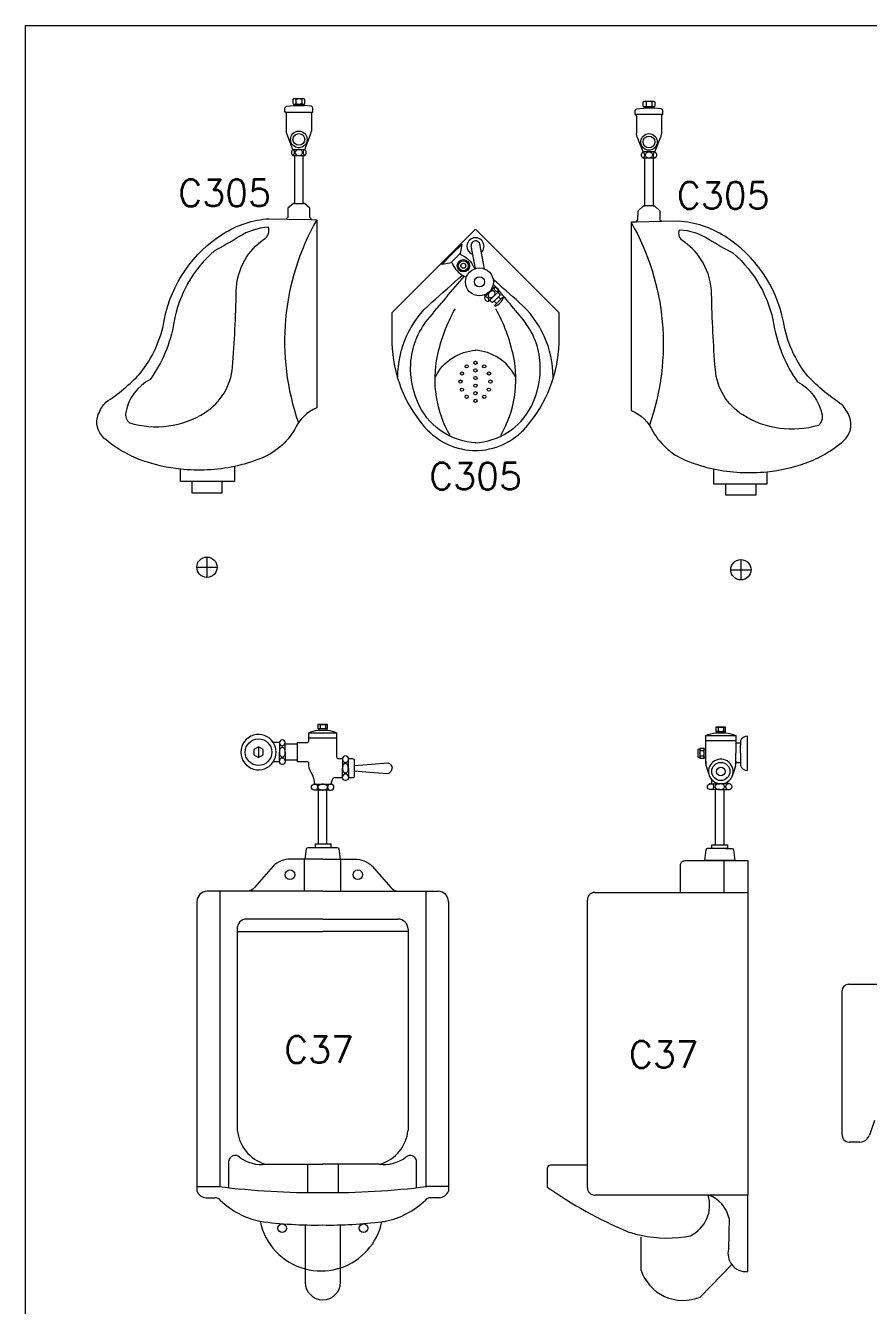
# Model space of a CAD drawing. Header units: inches. Extents: x -2548 to -2391, y 2200 to 2352.
# Drawn here: x -2428.735 to -2425.578, y 2324.774 to 2329.565 of the extents above; entities that cross this region are included whole.
import ezdxf
from ezdxf.enums import TextEntityAlignment as Align

# ---------------------------------------------------------------- set-up
doc = ezdxf.new("R2010")
doc.units = ezdxf.units.IN
doc.header["$MEASUREMENT"] = 0
for name, color, linetype in [('2', 2, 'Continuous'), ('3', 3, 'Continuous'), ('WC-DET1', 15, 'Continuous'), ('WC-DET2', 10, 'Continuous'), ('WC-OUT', 7, 'Continuous'), ('WC-OUTL', 7, 'Continuous')]:
    doc.layers.add(name, color=color, linetype=linetype)
doc.styles.add('ROMANS', font='romans', dxfattribs={"height": 0.1})

msp = doc.modelspace()

# ---------------------------------------------------------------- linework, layer by layer
at = {"color": 1}
for p, q in [((-2426.05935, 2326.88067), (-2426.07735, 2326.88067)), ((-2426.05935, 2326.80667), (-2426.07735, 2326.80667)), ((-2426.16735, 2326.48612), (-2426.17735, 2326.48612)), ((-2426.60535, 2326.32212), (-2426.28535, 2326.32212)), ((-2426.03335, 2326.32212), (-2426.03335, 2325.19012)), ((-2426.63335, 2325.30212), (-2426.63335, 2326.29412)), ((-2426.78335, 2325.29012), (-2426.78335, 2325.22012)), ((-2426.63335, 2325.30212), (-2426.77135, 2325.30212)), ((-2426.03335, 2324.90412), (-2426.03335, 2325.19012)), ((-2426.43335, 2325.0342), (-2426.43335, 2324.91065)), ((-2427.68887, 2324.91381), (-2427.68887, 2324.86426)), ((-2427.55687, 2324.86426), (-2427.55687, 2324.91781)), ((-2426.09316, 2324.93041), (-2426.21135, 2324.80865))]:
    msp.add_line(p, q, dxfattribs=at)
for points in [[(-2427.76235, 2329.2409), (-2427.76315, 2329.2409, -0.4142136), (-2427.76475, 2329.2425), (-2427.76475, 2329.25575, -0.3861239), (-2427.75843, 2329.26271), (-2427.73193, 2329.26529)], [(-2427.69415, 2329.2703, 0.4142136), (-2427.69055, 2329.2739), (-2427.69055, 2329.2871, 0.4142136), (-2427.69415, 2329.2907), (-2427.73115, 2329.2907, 0.4142136), (-2427.73475, 2329.2871), (-2427.73475, 2329.2739, 0.4142136), (-2427.73115, 2329.2703)], [(-2427.73115, 2329.2703, -0.3745793), (-2427.73235, 2329.2653, 57.0153457)], [(-2427.69417, 2329.2703, 0.3745793), (-2427.69297, 2329.2653, -57.0153457)], [(-2427.66293, 2329.2409), (-2427.66213, 2329.2409, 0.4142136), (-2427.66053, 2329.2425), (-2427.66053, 2329.25575, 0.3861239), (-2427.66685, 2329.26271), (-2427.69336, 2329.26529)], [(-2426.45246, 2329.23165), (-2426.45326, 2329.23165, -0.4142136), (-2426.45486, 2329.23325), (-2426.45486, 2329.2465, -0.3861239), (-2426.44854, 2329.25347), (-2426.42204, 2329.25604)], [(-2426.42124, 2329.26105, -0.4142136), (-2426.42484, 2329.26465), (-2426.42484, 2329.27785, -0.4142136), (-2426.42124, 2329.28145), (-2426.38424, 2329.28145, -0.4142136), (-2426.38064, 2329.27785), (-2426.38064, 2329.26465, -0.4142136), (-2426.38424, 2329.26105)], [(-2426.42122, 2329.26105, -0.3745793), (-2426.42242, 2329.25605, 57.0153457)], [(-2426.38424, 2329.26105, 0.3745793), (-2426.38304, 2329.25605, -57.0153457)], [(-2426.35304, 2329.23165), (-2426.35224, 2329.23165, 0.4142136), (-2426.35064, 2329.23325), (-2426.35064, 2329.2465, 0.3861239), (-2426.35696, 2329.25347), (-2426.38347, 2329.25604)], [(-2427.75955, 2329.2369, 0.3030055), (-2427.76235, 2329.2409, -5.3193704)], [(-2427.66573, 2329.2369, -0.3030055), (-2427.66293, 2329.2409, 5.3193704)], [(-2426.44966, 2329.22765, 0.3030055), (-2426.45246, 2329.23165, -5.3193704)], [(-2426.35584, 2329.22765, -0.3030055), (-2426.35304, 2329.23165, 5.3193704)], [(-2427.73464, 2329.1013), (-2427.75664, 2329.1577, -0.0857179), (-2427.75955, 2329.1697, -1.8420836)], [(-2427.69064, 2329.1013), (-2427.66864, 2329.1577, 0.0857179), (-2427.66573, 2329.1697, 1.8420836)], [(-2426.42475, 2329.09205), (-2426.44675, 2329.14845, -0.0857179), (-2426.44966, 2329.16045, -1.8420836)], [(-2426.38075, 2329.09205), (-2426.35875, 2329.14845, 0.0857179), (-2426.35584, 2329.16045, 1.8420836)], [(-2427.73464, 2329.1013, 0.5220183), (-2427.73464, 2329.0783), (-2427.72832, 2329.0783, 0.5043782)], [(-2427.69684, 2329.0783), (-2427.69044, 2329.0783, 0.5043782), (-2427.69044, 2329.1013, 1.9826391)], [(-2426.41855, 2329.06905), (-2426.42495, 2329.06905, -0.5043782), (-2426.42495, 2329.09205, -1.9826391)], [(-2426.38075, 2329.09205, -0.5220183), (-2426.38075, 2329.06905), (-2426.38708, 2329.06905, -0.5043782)], [(-2427.68944, 2326.4468), (-2427.74287, 2326.4468, 0.1935814), (-2427.80887, 2326.42026), (-2427.87887, 2326.34026, -0.2109542), (-2427.90487, 2326.32626, -3.6718063)], [(-2427.55744, 2326.4468), (-2427.50402, 2326.4468, -0.1935814), (-2427.43802, 2326.42026), (-2427.36802, 2326.34026, 0.2109542), (-2427.34202, 2326.32626, 3.6718063)]]:
    msp.add_lwpolyline(points, format="xyb", dxfattribs=at)
for points in [[(-2427.75955, 2329.2369), (-2427.75955, 2329.1697)], [(-2427.66573, 2329.2369), (-2427.66573, 2329.1697)], [(-2426.44966, 2329.22765), (-2426.44966, 2329.16045)], [(-2426.35584, 2329.22765), (-2426.35584, 2329.16045)], [(-2428.11289, 2327.85923), (-2428.1553, 2327.85923), (-2428.1553, 2327.9052)], [(-2427.95386, 2327.91568), (-2427.95386, 2327.85923), (-2427.9998, 2327.85923)], [(-2426.16153, 2327.90643), (-2426.16153, 2327.84999), (-2426.11559, 2327.84999)], [(-2428.11289, 2327.85923), (-2428.11289, 2327.8168), (-2427.9998, 2327.8168), (-2427.9998, 2327.85923)], [(-2426.0025, 2327.84999), (-2425.9601, 2327.84999), (-2425.9601, 2327.89596)], [(-2426.0025, 2327.84999), (-2426.0025, 2327.80755), (-2426.11559, 2327.80755), (-2426.11559, 2327.84999)], [(-2427.65087, 2326.4908), (-2427.65087, 2326.50426), (-2427.63944, 2326.50426)], [(-2427.60744, 2326.50426), (-2427.59287, 2326.50426), (-2427.59287, 2326.4908)], [(-2426.16735, 2326.48612), (-2426.16735, 2326.49958), (-2426.15335, 2326.49958)], [(-2426.12135, 2326.49958), (-2426.10935, 2326.49958), (-2426.10935, 2326.48612)]]:
    msp.add_lwpolyline(points, dxfattribs=at)
for centre, radius, start, end in [((-2427.86344, 2326.8468), 0.066, 33.05573, 326.94427), ((-2426.13409, 2326.77467), 0.046, 192.15294, 222.34261), ((-2426.13409, 2326.77467), 0.046, 304.41739, 337.829), ((-2426.60535, 2326.29412), 0.028, 90, 180), ((-2426.77135, 2325.29012), 0.012, 90, 180), ((-2425.85485, 2326.54085), 1.61445, 234.89195, 247.06342), ((-2427.62965, 2325.13919), 0.23303, 191.65512, 255.27611), ((-2426.33617, 2325.48474), 0.45537, 251.05351, 257.82773), ((-2426.27502, 2324.96267), 0.16666, 198.18842, 292.45785), ((-2426.03922, 2324.97195), 0.06808, 217.60801, 274.94132), ((-2427.62287, 2324.86426), 0.066, 180, 0)]:
    msp.add_arc(centre, radius, start, end, dxfattribs=at)
at = {"layer": '3'}
msp.add_lwpolyline([(-2428.73478, 2329.5645), (-2419.10274, 2329.5645), (-2419.10274, 2323.54056), (-2428.73478, 2323.54056)], close=True, dxfattribs=at)
at = {"layer": 'WC-DET1', "color": 1}
for p, q in [((-2427.10876, 2328.71155), (-2427.1425, 2328.6778)), ((-2426.19009, 2326.82667), (-2426.19009, 2326.85867)), ((-2428.00787, 2326.32626), (-2428.00787, 2325.22175)), ((-2427.23802, 2326.32626), (-2427.23802, 2325.22175)), ((-2427.94287, 2326.18436), (-2427.94287, 2325.43226)), ((-2427.62344, 2326.22236), (-2427.90887, 2326.22236)), ((-2427.62344, 2326.22236), (-2427.34202, 2326.22236)), ((-2427.30402, 2326.18436), (-2427.30402, 2325.43226)), ((-2427.97487, 2325.21771), (-2427.97487, 2325.31826)), ((-2427.27202, 2325.21771), (-2427.27202, 2325.31826)), ((-2427.83487, 2325.30626), (-2427.62287, 2325.30626)), ((-2427.68087, 2325.30626), (-2427.68087, 2325.19947)), ((-2427.41202, 2325.30626), (-2427.62402, 2325.30626)), ((-2427.56602, 2325.30626), (-2427.56602, 2325.19947)), ((-2426.63335, 2325.21812), (-2426.63335, 2325.30212)), ((-2428.09387, 2325.22226), (-2428.01187, 2325.22226)), ((-2427.15302, 2325.22226), (-2427.23402, 2325.22226)), ((-2426.03335, 2325.19012), (-2426.60535, 2325.19012)), ((-2426.10335, 2325.10212), (-2426.10535, 2324.98812))]:
    msp.add_line(p, q, dxfattribs=at)
for points in [[(-2427.73235, 2329.2653), (-2427.69295, 2329.2653)], [(-2426.38304, 2329.25605), (-2426.42244, 2329.25605)], [(-2427.76235, 2329.2409), (-2427.66293, 2329.2409)], [(-2426.35304, 2329.23165), (-2426.45246, 2329.23165)], [(-2427.73464, 2329.1013), (-2427.69044, 2329.1013)], [(-2426.38075, 2329.09205), (-2426.42495, 2329.09205)], [(-2427.72832, 2328.8992), (-2427.69684, 2328.8992)], [(-2426.38708, 2328.88995), (-2426.41855, 2328.88995)], [(-2427.75924, 2328.84088), (-2427.66606, 2328.83883)], [(-2426.35616, 2328.83163), (-2426.44934, 2328.82959)], [(-2427.143, 2328.71205), (-2427.10619, 2328.74886), (-2427.10324, 2328.74591)], [(-2427.10324, 2328.74591), (-2427.13996, 2328.70919)], [(-2427.10324, 2328.74591), (-2427.10876, 2328.71155)], [(-2427.05213, 2328.65575), (-2427.068, 2328.74105)], [(-2427.01774, 2328.65439), (-2427.03501, 2328.74719)], [(-2427.143, 2328.71205), (-2427.17982, 2328.67523), (-2427.17687, 2328.67229)], [(-2427.17687, 2328.67229), (-2427.14015, 2328.70901)], [(-2427.17687, 2328.67229), (-2427.1425, 2328.6778)], [(-2426.98325, 2328.58334), (-2426.98794, 2328.58803)], [(-2427.01437, 2328.55223), (-2427.01908, 2328.55695)], [(-2427.00022, 2328.53554), (-2427.00235, 2328.53342)], [(-2426.96685, 2328.56892), (-2427.00022, 2328.53554)], [(-2426.98241, 2328.53385), (-2426.97321, 2328.52465)], [(-2426.95667, 2328.5412), (-2426.97321, 2328.52465)], [(-2426.96543, 2328.57033), (-2426.96685, 2328.56892)], [(-2426.96586, 2328.55039), (-2426.95667, 2328.5412)], [(-2426.94931, 2328.54855), (-2426.95667, 2328.5412)], [(-2427.9998, 2327.85923), (-2428.11289, 2327.85923)], [(-2426.11559, 2327.84999), (-2426.0025, 2327.84999)], [(-2427.67544, 2326.9188), (-2427.57144, 2326.9188)], [(-2427.67544, 2326.9008), (-2427.57144, 2326.9008)], [(-2427.63944, 2326.9348), (-2427.60744, 2326.9348)], [(-2427.63944, 2326.92961), (-2427.60744, 2326.92961)], [(-2426.19009, 2326.90867), (-2426.07809, 2326.90867)], [(-2426.15009, 2326.92467), (-2426.11809, 2326.92467)], [(-2426.15009, 2326.91948), (-2426.11809, 2326.91948)], [(-2427.86344, 2326.8668), (-2427.86344, 2326.8268)], [(-2427.78544, 2326.8828), (-2427.78544, 2326.8468)], [(-2427.71744, 2326.8168), (-2427.71744, 2326.8768)], [(-2426.19009, 2326.89067), (-2426.07809, 2326.89067)], [(-2426.07809, 2326.87867), (-2426.07809, 2326.84267)], [(-2426.07809, 2326.87867), (-2426.07809, 2326.87667)], [(-2427.78544, 2326.8108), (-2427.78544, 2326.8468)], [(-2427.54944, 2326.8228), (-2427.54944, 2326.8168)], [(-2427.54944, 2326.8168), (-2427.54944, 2326.7868)], [(-2426.07809, 2326.80867), (-2426.07809, 2326.84267)], [(-2426.07809, 2326.81267), (-2426.07809, 2326.80667)], [(-2427.54944, 2326.7568), (-2427.54944, 2326.7868)], [(-2427.54944, 2326.7508), (-2427.54944, 2326.7568)], [(-2427.50544, 2326.7968), (-2427.50544, 2326.7768)], [(-2427.65344, 2326.7268), (-2427.62344, 2326.7268), (-2427.59144, 2326.7268)], [(-2426.16809, 2326.72867), (-2426.13809, 2326.72867)], [(-2426.10809, 2326.72867), (-2426.13809, 2326.72867)], [(-2427.65344, 2326.4908), (-2427.62344, 2326.4908), (-2427.59344, 2326.4908)], [(-2427.63944, 2326.50426), (-2427.60744, 2326.50426)], [(-2426.10735, 2326.48612), (-2426.13735, 2326.48612), (-2426.16735, 2326.48612)], [(-2426.15335, 2326.49958), (-2426.12135, 2326.49958)], [(-2426.12335, 2326.44212), (-2426.12335, 2326.32212)], [(-2426.28535, 2326.32212), (-2426.03335, 2326.32212)], [(-2427.94287, 2326.17626), (-2427.62344, 2326.17626)], [(-2427.30402, 2326.17626), (-2427.62344, 2326.17626)]]:
    msp.add_lwpolyline(points, dxfattribs=at)
for points in [[(-2427.73115, 2329.2703), (-2427.69415, 2329.2703, 0.4142136)], [(-2426.38424, 2329.26105), (-2426.42124, 2329.26105, -0.4142136)], [(-2427.72832, 2329.0783), (-2427.69684, 2329.0783, 0.5043782)], [(-2426.38708, 2329.06905), (-2426.41855, 2329.06905, -0.5043782)], [(-2427.64573, 2328.83839, 0.2165979), (-2427.71427, 2328.07906, 1.0158303)], [(-2426.46966, 2328.82914, -0.2165979), (-2426.40112, 2328.06982, -1.0158303)], [(-2427.82664, 2328.81045, 0.1250285), (-2427.93619, 2328.77509, -0.0187238), (-2428.02808, 2328.72205, 0.1749712), (-2428.18004, 2328.4533, -0.1136795), (-2428.26838, 2328.24113, 0.230011), (-2428.36027, 2328.11737, 0.2740868), (-2428.34613, 2328.07847, 0.2170615), (-2428.06342, 2328.11737, 0.2359235), (-2427.96093, 2328.2871, 0.0149527), (-2427.9468, 2328.56999, -0.1236601), (-2427.91499, 2328.68669, -0.11315), (-2427.84431, 2328.76448, 0.3618784), (-2427.82664, 2328.81045, -9.200071)], [(-2426.28875, 2328.8012, -0.1250285), (-2426.1792, 2328.76584, 0.0187238), (-2426.08732, 2328.7128, -0.1749712), (-2425.93536, 2328.44406, 0.1136795), (-2425.84701, 2328.23189, -0.230011), (-2425.75513, 2328.10812, -0.2740868), (-2425.76926, 2328.06923, -0.2170615), (-2426.05198, 2328.10812, -0.2359235), (-2426.15446, 2328.27786, -0.0149527), (-2426.1686, 2328.56075, 0.1236601), (-2426.2004, 2328.67744, 0.11315), (-2426.27108, 2328.75523, -0.3618784), (-2426.28875, 2328.8012, 9.200071)], [(-2427.14193, 2328.67838), (-2427.13825, 2328.6747, 0.2034215), (-2427.09373, 2328.6279, -0.2396035), (-2427.08697, 2328.62032, 0.1074685)], [(-2427.10933, 2328.71097), (-2427.10566, 2328.70729, -0.2034215), (-2427.05886, 2328.66278, 0.2396035), (-2427.05128, 2328.65601, -0.1074685)], [(-2427.34239, 2328.24917, -0.2157335), (-2427.216, 2328.52905, 0.0013193), (-2427.10052, 2328.63122, -4.9011972)], [(-2427.05048, 2328.00416, -0.2701958), (-2427.26, 2328.13905, -0.1328385), (-2427.294, 2328.30105, -0.1587186), (-2427.23, 2328.46505, -0.0068563), (-2427.09295, 2328.62756, 438.9484839)], [(-2427.05353, 2328.00416, 0.2701958), (-2426.844, 2328.13905, 0.1328385), (-2426.81, 2328.30105, 0.1587186), (-2426.874, 2328.46505, 0.0055898), (-2426.9854, 2328.59783, -438.9484839)], [(-2426.98212, 2328.58447), (-2427.01564, 2328.55096, 0.5036154)], [(-2426.76161, 2328.24917, 0.2157335), (-2426.888, 2328.52905, -0.0011148), (-2426.98563, 2328.61535, 4.9011972)], [(-2426.98085, 2328.58575), (-2426.98212, 2328.58447, 0.5036154)], [(-2426.98085, 2328.58575, -0.532145), (-2426.96543, 2328.57033, -0.623891)], [(-2427.01564, 2328.55096), (-2427.01776, 2328.54884, 0.5036154)], [(-2426.98241, 2328.53385), (-2426.98636, 2328.52989, -0.4142136), (-2426.99061, 2328.52989), (-2426.99598, 2328.53526, 0.3757351), (-2427.00022, 2328.53554, 4.2135306)], [(-2426.96586, 2328.55039), (-2426.98241, 2328.53385, -0.4142136)], [(-2426.97321, 2328.52465), (-2426.98057, 2328.5173), (-2426.97774, 2328.51447, 0.1628992), (-2426.94648, 2328.54573), (-2426.94931, 2328.54855)], [(-2426.96685, 2328.56892, 0.3093638), (-2426.96671, 2328.56482), (-2426.9612, 2328.55931, -0.4142136), (-2426.9612, 2328.55505), (-2426.96586, 2328.55039, -0.4142136)], [(-2427.14698, 2328.03192, -0.1844545), (-2427.194, 2328.32905, -0.0756003), (-2427.128, 2328.50505, 140.4952245)], [(-2426.95702, 2328.03192, 0.1844545), (-2426.91, 2328.32905, 0.0756003), (-2426.976, 2328.50505, -140.4952245)], [(-2427.20153, 2328.25131, -0.2679044), (-2427.05048, 2328.35002, 13.2664384)], [(-2426.90248, 2328.25131, 0.2679044), (-2427.05353, 2328.35002, -13.2664384)], [(-2427.95386, 2327.91568, -0.0797875), (-2428.1553, 2327.9052, -0.097436)], [(-2426.16153, 2327.90643, 0.0797875), (-2425.9601, 2327.89596, 0.097436)], [(-2427.76344, 2326.8468), (-2427.76344, 2326.8768, 0.9132146)], [(-2426.06009, 2326.84267), (-2426.06009, 2326.87267, 0.9132146)], [(-2427.76344, 2326.8468), (-2427.76344, 2326.8168, -0.9132146)], [(-2427.52744, 2326.8168), (-2427.52744, 2326.8228, 0.9132146)], [(-2427.52744, 2326.7868), (-2427.52744, 2326.8168, 0.9132146)], [(-2426.06009, 2326.84267), (-2426.06009, 2326.81267, -0.9132146)], [(-2427.52744, 2326.7868), (-2427.52744, 2326.7568, -0.9132146)], [(-2427.52744, 2326.7568), (-2427.52744, 2326.7508, -0.9132146)], [(-2426.13809, 2326.70667), (-2426.16809, 2326.70667, -0.9132146)], [(-2426.13809, 2326.70667), (-2426.10735, 2326.70667, 0.9132146)], [(-2427.59744, 2326.7048), (-2427.62344, 2326.7048), (-2427.64944, 2326.7048, -1.0537092)], [(-2427.62344, 2326.4468), (-2427.68944, 2326.4468, 0.1935814)], [(-2427.62344, 2326.4468), (-2427.55744, 2326.4468, -0.1935814)], [(-2427.62344, 2326.32626), (-2427.87887, 2326.32626), (-2427.90487, 2326.32626, 0.4142136)], [(-2427.62344, 2326.32626), (-2427.34202, 2326.32626, -0.4142136)]]:
    msp.add_lwpolyline(points, format="xyb", dxfattribs=at)
msp.add_lwpolyline([(-2427.86344, 2326.8668), (-2427.88077, 2326.8568), (-2427.88077, 2326.8368), (-2427.86344, 2326.8268), (-2427.84612, 2326.8368), (-2427.84612, 2326.8568)], close=True, dxfattribs=at)
for centre, radius in [((-2427.71264, 2329.1387), 0.031), ((-2427.71264, 2329.1387), 0.022), ((-2426.40275, 2329.12945), 0.031), ((-2426.40275, 2329.12945), 0.022), ((-2427.09728, 2328.66632), 0.02302), ((-2427.09728, 2328.66632), 0.00928), ((-2427.03688, 2328.60593), 0.05211), ((-2427.03688, 2328.60593), 0.0189), ((-2427.86344, 2326.8468), 0.05), ((-2426.13409, 2326.77467), 0.034), ((-2426.13409, 2326.77467), 0.0164)]:
    msp.add_circle(centre, radius, dxfattribs=at)
for centre, radius, start, end in [((-2427.052, 2328.73905), 0.03206, 315.12373, 251.90613), ((-2427.05132, 2328.74252), 0.01675, 2.23752, 185.03585), ((-2427.00486, 2328.54632), 0.01314, 168.9611, 281.0389), ((-2427.86344, 2326.8468), 0.066, 326.94427, 33.05573), ((-2426.13409, 2326.77467), 0.046, 337.829, 192.15294), ((-2426.13409, 2326.77467), 0.046, 222.34261, 265.93338), ((-2426.13409, 2326.77467), 0.046, 222.34261, 304.41739), ((-2427.90826, 2326.1876), 0.03477, 91.01226, 185.3474), ((-2427.34202, 2326.18436), 0.038, 0, 90), ((-2427.79482, 2325.44782), 0.14887, 186.00309, 252.69911), ((-2427.45207, 2325.44782), 0.14887, 287.30089, 353.99691), ((-2427.95097, 2325.31411), 0.02426, 48.41887, 170.16122), ((-2427.85481, 2325.43487), 0.13015, 232.03813, 278.81343), ((-2427.39208, 2325.43487), 0.13015, 261.18657, 307.96187), ((-2427.29592, 2325.31411), 0.02426, 9.83878, 131.58113), ((-2427.65201, 2328.03477), 2.83544, 262.70863, 270.57727), ((-2427.5948, 2328.04932), 2.84999, 269.42419, 277.27271), ((-2426.60535, 2325.21812), 0.028, 180, 270), ((-2426.30358, 2325.15286), 0.12777, 296.10386, 16.95415), ((-2426.21676, 2325.08017), 0.11551, 10.95379, 72.15143), ((-2427.64985, 2326.62056), 1.54254, 262.24968, 271.00205), ((-2427.59704, 2326.62056), 1.54254, 268.99795, 277.27244), ((-2426.33617, 2325.48474), 0.45537, 257.82773, 281.24745), ((-2426.03922, 2324.97195), 0.06808, 166.26127, 217.60801), ((-2427.62965, 2325.13919), 0.23303, 255.27611, 284.82583), ((-2427.62965, 2325.13919), 0.23303, 284.82583, 288.19722)]:
    msp.add_arc(centre, radius, start, end, dxfattribs=at)
at = {"layer": 'WC-DET2', "color": 1}
for p, q in [((-2427.72359, 2329.28791), (-2427.72355, 2329.2731)), ((-2427.70174, 2329.28791), (-2427.70175, 2329.2731)), ((-2426.41366, 2329.27867), (-2426.41364, 2329.26385)), ((-2426.3918, 2329.27867), (-2426.39184, 2329.26385)), ((-2427.68887, 2325.07826), (-2427.68887, 2324.91381)), ((-2427.55687, 2324.91781), (-2427.55687, 2325.07826))]:
    msp.add_line(p, q, dxfattribs=at)
for points in [[(-2427.72635, 2329.2907, -0.1428571), (-2427.72355, 2329.2879, -0.1072781), (-2427.71755, 2329.2907, 8.9359244)], [(-2427.72635, 2329.2703, 0.1428571), (-2427.72355, 2329.2731, 0.1072781), (-2427.71755, 2329.2703, -8.9359244)], [(-2427.69895, 2329.2907, 0.1428571), (-2427.70175, 2329.2879, 0.1072781), (-2427.70775, 2329.2907, -8.9359244)], [(-2427.69895, 2329.2703, -0.1428571), (-2427.70175, 2329.2731, -0.1072781), (-2427.70775, 2329.2703, 8.9359244)], [(-2426.41644, 2329.28145, -0.1428571), (-2426.41364, 2329.27865, -0.1072781), (-2426.40764, 2329.28145, 8.9359244)], [(-2426.41644, 2329.26105, 0.1428571), (-2426.41364, 2329.26385, 0.1072781), (-2426.40764, 2329.26105, -8.9359244)], [(-2426.38904, 2329.28145, 0.1428571), (-2426.39184, 2329.27865, 0.1072781), (-2426.39784, 2329.28145, -8.9359244)], [(-2426.38904, 2329.26105, -0.1428571), (-2426.39184, 2329.26385, -0.1072781), (-2426.39784, 2329.26105, 8.9359244)], [(-2426.96543, 2328.57033, -0.623891), (-2426.98085, 2328.58575, -1.6028441)], [(-2427.00235, 2328.53342, 0.623891), (-2427.01776, 2328.54884, 1.6028441)]]:
    msp.add_lwpolyline(points, format="xyb", dxfattribs=at)
for points in [[(-2427.71254, 2329.1013, 0.0861927), (-2427.71772, 2329.1004, 0.0925185), (-2427.72195, 2329.09793, 0.1031401), (-2427.72486, 2329.09411, 0.112153), (-2427.72584, 2329.0898, 0.112153), (-2427.72486, 2329.08548, 0.1031401), (-2427.72195, 2329.08167, 0.0925185), (-2427.71772, 2329.0792, 0.0861927), (-2427.71254, 2329.0783, 0.0861927), (-2427.70737, 2329.0792, 0.0925185), (-2427.70314, 2329.08167, 0.1031401), (-2427.70022, 2329.08548, 0.112153), (-2427.69924, 2329.0898, 0.112153), (-2427.70022, 2329.09411, 0.1031401), (-2427.70314, 2329.09793, 0.0925185), (-2427.70737, 2329.1004, 0.0861927)], [(-2426.40285, 2329.09205, -0.0861927), (-2426.39768, 2329.09115, -0.0925185), (-2426.39345, 2329.08868, -0.1031401), (-2426.39053, 2329.08487, -0.112153), (-2426.38955, 2329.08055, -0.112153), (-2426.39053, 2329.07624, -0.1031401), (-2426.39345, 2329.07242, -0.0925185), (-2426.39768, 2329.06995, -0.0861927), (-2426.40285, 2329.06905, -0.0861927), (-2426.40803, 2329.06995, -0.0925185), (-2426.41226, 2329.07242, -0.1031401), (-2426.41517, 2329.07624, -0.112153), (-2426.41615, 2329.08055, -0.112153), (-2426.41517, 2329.08487, -0.1031401), (-2426.41226, 2329.08868, -0.0925185), (-2426.40803, 2329.09115, -0.0861927)], [(-2426.9993, 2328.56729, 0.0756083), (-2427.00273, 2328.56264, 0.0858965), (-2427.0043, 2328.55778, 0.1060368), (-2427.00395, 2328.55289, 0.1265757), (-2427.00185, 2328.54933, 0.1265757), (-2426.99829, 2328.54723, 0.1060368), (-2426.9934, 2328.54688, 0.0858965), (-2426.98855, 2328.54845, 0.0756083), (-2426.98389, 2328.55188, 0.0756083), (-2426.98046, 2328.55653, 0.0858965), (-2426.9789, 2328.56138, 0.1060368), (-2426.97924, 2328.56628, 0.1265757), (-2426.98134, 2328.56984, 0.1265757), (-2426.9849, 2328.57194, 0.1060368), (-2426.9898, 2328.57228, 0.0858965), (-2426.99465, 2328.57072, 0.0756083)], [(-2427.78544, 2326.8468, 0.0620602), (-2427.78455, 2326.8396, 0.0752985), (-2427.78222, 2326.83407, 0.1070495), (-2427.77833, 2326.83, 0.1500291), (-2427.77444, 2326.8288, 0.1500291), (-2427.77056, 2326.83, 0.1070495), (-2427.76667, 2326.83407, 0.0752985), (-2427.76434, 2326.8396, 0.0620602), (-2427.76344, 2326.8468, 0.0620602), (-2427.76434, 2326.85401, 0.0752985), (-2427.76667, 2326.85953, 0.1070495), (-2427.77056, 2326.86361, 0.1500291), (-2427.77444, 2326.8648, 0.1500291), (-2427.77833, 2326.86361, 0.1070495), (-2427.78222, 2326.85953, 0.0752985), (-2427.78455, 2326.85401, 0.0620602)], [(-2427.54944, 2326.7868, 0.0620602), (-2427.54855, 2326.7796, 0.0752985), (-2427.54622, 2326.77407, 0.1070495), (-2427.54233, 2326.77, 0.1500291), (-2427.53844, 2326.7688, 0.1500291), (-2427.53456, 2326.77, 0.1070495), (-2427.53067, 2326.77407, 0.0752985), (-2427.52834, 2326.7796, 0.0620602), (-2427.52744, 2326.7868, 0.0620602), (-2427.52834, 2326.79401, 0.0752985), (-2427.53067, 2326.79953, 0.1070495), (-2427.53456, 2326.80361, 0.1500291), (-2427.53844, 2326.8048, 0.1500291), (-2427.54233, 2326.80361, 0.1070495), (-2427.54622, 2326.79953, 0.0752985), (-2427.54855, 2326.79401, 0.0620602)], [(-2427.62344, 2326.7268, 0.0620602), (-2427.63065, 2326.72591, 0.0752985), (-2427.63617, 2326.72358, 0.1070495), (-2427.64025, 2326.71969, 0.1500291), (-2427.64144, 2326.7158, 0.1500291), (-2427.64025, 2326.71192, 0.1070495), (-2427.63617, 2326.70802, 0.0752985), (-2427.63065, 2326.7057, 0.0620602), (-2427.62344, 2326.7048, 0.0620602), (-2427.61624, 2326.7057, 0.0752985), (-2427.61072, 2326.70802, 0.1070495), (-2427.60664, 2326.71192, 0.1500291), (-2427.60544, 2326.7158, 0.1500291), (-2427.60664, 2326.71969, 0.1070495), (-2427.61072, 2326.72358, 0.0752985), (-2427.61624, 2326.72591, 0.0620602)], [(-2426.13809, 2326.72867, 0.0620602), (-2426.1453, 2326.72777, 0.0752985), (-2426.15082, 2326.72545, 0.1070495), (-2426.1549, 2326.72156, 0.1500291), (-2426.15609, 2326.71767, 0.1500291), (-2426.1549, 2326.71378, 0.1070495), (-2426.15082, 2326.70989, 0.0752985), (-2426.1453, 2326.70757, 0.0620602), (-2426.13809, 2326.70667, 0.0620602), (-2426.13089, 2326.70757, 0.0752985), (-2426.12536, 2326.70989, 0.1070495), (-2426.12129, 2326.71378, 0.1500291), (-2426.12009, 2326.71767, 0.1500291), (-2426.12129, 2326.72156, 0.1070495), (-2426.12536, 2326.72545, 0.0752985), (-2426.13089, 2326.72777, 0.0620602)]]:
    msp.add_lwpolyline(points, format="xyb", close=True, dxfattribs=at)
for points in [[(-2428.05635, 2327.57639), (-2428.05635, 2327.50039)], [(-2428.09435, 2327.53839), (-2428.01835, 2327.53839)], [(-2426.09705, 2327.52914), (-2426.02105, 2327.52914)], [(-2426.05905, 2327.56714), (-2426.05905, 2327.49114)], [(-2427.64144, 2326.9508), (-2427.63344, 2326.9488), (-2427.62344, 2326.9508), (-2427.61344, 2326.9488), (-2427.60544, 2326.9508)], [(-2427.63344, 2326.9488), (-2427.63344, 2326.9368)], [(-2427.61344, 2326.9488), (-2427.61344, 2326.9368)], [(-2427.64144, 2326.9348), (-2427.63344, 2326.9368), (-2427.62344, 2326.9348), (-2427.61344, 2326.9368), (-2427.60544, 2326.9348)], [(-2426.15209, 2326.94067), (-2426.14409, 2326.93867), (-2426.13409, 2326.94067), (-2426.12409, 2326.93867), (-2426.11609, 2326.94067)], [(-2426.15209, 2326.92467), (-2426.14409, 2326.92667), (-2426.13409, 2326.92467), (-2426.12409, 2326.92667), (-2426.11609, 2326.92467)], [(-2426.14409, 2326.93867), (-2426.14409, 2326.92667)], [(-2426.12409, 2326.93867), (-2426.12409, 2326.92667)], [(-2426.21209, 2326.82467), (-2426.21009, 2326.83267), (-2426.21209, 2326.84267), (-2426.21009, 2326.85267), (-2426.21209, 2326.86067)], [(-2426.21209, 2326.85667), (-2426.21209, 2326.82867)], [(-2426.21009, 2326.85267), (-2426.19809, 2326.85267)], [(-2426.19609, 2326.82467), (-2426.19809, 2326.83267), (-2426.19609, 2326.84267), (-2426.19809, 2326.85267), (-2426.19609, 2326.86067)], [(-2426.19609, 2326.82667), (-2426.19609, 2326.85867)], [(-2426.21009, 2326.83267), (-2426.19809, 2326.83267)], [(-2427.69087, 2326.32626), (-2427.69087, 2326.4468)], [(-2427.55602, 2326.32626), (-2427.55602, 2326.4468)]]:
    msp.add_lwpolyline(points, dxfattribs=at)
for centre, radius in [((-2427.09728, 2328.66632), 0.0189), ((-2427.08499, 2328.28986), 0.006), ((-2427.052, 2328.30305), 0.006), ((-2427.01902, 2328.28986), 0.006), ((-2427.108, 2328.23305), 0.006), ((-2427.1024, 2328.2632), 0.006), ((-2427.052, 2328.27465), 0.006), ((-2427.052, 2328.24625), 0.006), ((-2427.00161, 2328.2632), 0.006), ((-2426.99601, 2328.23305), 0.006), ((-2427.1024, 2328.20289), 0.006), ((-2427.052, 2328.21785), 0.006), ((-2427.052, 2328.18945), 0.006), ((-2427.00161, 2328.20289), 0.006), ((-2427.08499, 2328.17623), 0.006), ((-2427.052, 2328.16105), 0.006), ((-2427.01902, 2328.17623), 0.006), ((-2428.05635, 2327.53839), 0.038), ((-2426.05905, 2327.52914), 0.038), ((-2427.74573, 2326.38826), 0.018), ((-2427.49202, 2326.38826), 0.018), ((-2427.77487, 2325.06626), 0.016), ((-2427.47087, 2325.06626), 0.016)]:
    msp.add_circle(centre, radius, dxfattribs=at)
for centre, radius, start, end in [((-2427.74221, 2329.0898), 0.01376, 303.33628, 56.66372), ((-2427.68274, 2329.08972), 0.0139, 123.63841, 235.96519), ((-2426.43265, 2329.08048), 0.0139, 304.03481, 56.36159), ((-2426.37319, 2329.08055), 0.01376, 123.33628, 236.66372), ((-2427.77406, 2326.8832), 0.01149, 171.98243, 337.50734), ((-2427.77444, 2326.8138), 0.01105, 5.19443, 174.80557), ((-2427.53844, 2326.8198), 0.01105, 185.19443, 354.80557), ((-2427.53844, 2326.7538), 0.01105, 5.19443, 174.80557), ((-2427.65244, 2326.7158), 0.01105, 275.19443, 84.80557), ((-2427.59444, 2326.7158), 0.01105, 95.19443, 264.80557), ((-2426.17109, 2326.71767), 0.01105, 275.19443, 84.80557), ((-2426.10509, 2326.71767), 0.01105, 95.19443, 264.80557)]:
    msp.add_arc(centre, radius, start, end, dxfattribs=at)
at = {"layer": 'WC-OUT', "color": 1}
for p, q in [((-2426.19009, 2326.85867), (-2426.19009, 2326.89067)), ((-2426.19009, 2326.80312), (-2426.19009, 2326.82667)), ((-2426.19009, 2326.81267), (-2426.19009, 2326.80312)), ((-2426.18895, 2326.79437), (-2426.17906, 2326.76499)), ((-2426.07943, 2326.79437), (-2426.09149, 2326.75731)), ((-2426.08135, 2326.44212), (-2426.19535, 2326.44212)), ((-2427.90487, 2326.32626), (-2428.05587, 2326.32626)), ((-2427.34202, 2326.32626), (-2427.19102, 2326.32626)), ((-2428.09387, 2326.28826), (-2428.09387, 2325.22226)), ((-2427.15302, 2326.28826), (-2427.15302, 2325.22226)), ((-2425.68028, 2325.41645), (-2425.68028, 2325.95445)), ((-2425.65628, 2325.97845), (-2425.21109, 2325.97845)), ((-2425.55953, 2325.46855), (-2425.57828, 2325.41445)), ((-2425.61428, 2325.38845), (-2425.65428, 2325.38845)), ((-2428.09387, 2325.22226), (-2428.09387, 2325.20426)), ((-2427.15302, 2325.22226), (-2427.15302, 2325.20426)), ((-2428.05987, 2325.18026), (-2428.02587, 2325.18026)), ((-2427.18702, 2325.18026), (-2427.22002, 2325.18026))]:
    msp.add_line(p, q, dxfattribs=at)
for points in [[(-2427.60744, 2326.9348), (-2427.60544, 2326.9348), (-2427.60544, 2326.9508), (-2427.64144, 2326.9508), (-2427.64144, 2326.9348)], [(-2427.64144, 2326.9348), (-2427.63944, 2326.9348)], [(-2427.64144, 2326.92961), (-2427.63944, 2326.92961)], [(-2427.63944, 2326.9348), (-2427.63944, 2326.92961)], [(-2427.60744, 2326.9348), (-2427.60744, 2326.92961)], [(-2427.60744, 2326.92961), (-2427.60544, 2326.92961)], [(-2426.11809, 2326.92467), (-2426.11609, 2326.92467), (-2426.11609, 2326.94067), (-2426.15209, 2326.94067), (-2426.15209, 2326.92467)], [(-2426.15209, 2326.92467), (-2426.15009, 2326.92467)], [(-2426.15209, 2326.91948), (-2426.15009, 2326.91948)], [(-2426.15009, 2326.92467), (-2426.15009, 2326.91948)], [(-2426.11809, 2326.92467), (-2426.11809, 2326.91948)], [(-2426.11809, 2326.91948), (-2426.11609, 2326.91948)], [(-2427.78544, 2326.8828), (-2427.80813, 2326.8828)], [(-2427.71744, 2326.8768), (-2427.76344, 2326.8768)], [(-2426.21209, 2326.85667), (-2426.22009, 2326.85667), (-2426.22009, 2326.82867), (-2426.21209, 2326.82867)], [(-2426.19609, 2326.85867), (-2426.19609, 2326.86067), (-2426.21209, 2326.86067), (-2426.21209, 2326.85667)], [(-2426.19609, 2326.85867), (-2426.19009, 2326.85867)], [(-2427.78544, 2326.8108), (-2427.80813, 2326.8108)], [(-2427.71744, 2326.8168), (-2427.76344, 2326.8168)], [(-2426.21209, 2326.82867), (-2426.21209, 2326.82467), (-2426.19609, 2326.82467)], [(-2426.19609, 2326.82667), (-2426.19009, 2326.82667)], [(-2426.19609, 2326.82467), (-2426.19609, 2326.82667)], [(-2426.17209, 2326.72867), (-2426.16809, 2326.72867)], [(-2426.16809, 2326.72867), (-2426.16809, 2326.74369)], [(-2426.15335, 2326.49958), (-2426.15335, 2326.70667)], [(-2426.12135, 2326.49958), (-2426.12135, 2326.70667)], [(-2426.10809, 2326.72867), (-2426.10809, 2326.73672)], [(-2426.10209, 2326.72867), (-2426.10809, 2326.72867)], [(-2427.63944, 2326.50426), (-2427.63944, 2326.7048)], [(-2427.60744, 2326.50426), (-2427.60744, 2326.7048)]]:
    msp.add_lwpolyline(points, dxfattribs=at)
for points in [[(-2427.71744, 2326.8768), (-2427.71744, 2326.8828), (-2427.68144, 2326.8828, 0.4142136), (-2427.67544, 2326.8888), (-2427.67544, 2326.9188, -0.0804518), (-2427.64144, 2326.92961)], [(-2427.60544, 2326.92961, -0.0804518), (-2427.57144, 2326.9188), (-2427.57144, 2326.8288, 0.4142136), (-2427.56544, 2326.8228), (-2427.54944, 2326.8228)], [(-2426.19009, 2326.89067), (-2426.19009, 2326.90867, -0.087935), (-2426.15209, 2326.91948)], [(-2426.1166, 2326.91948, -0.0717582), (-2426.07809, 2326.90867), (-2426.07809, 2326.87867)], [(-2426.06009, 2326.81267), (-2426.06009, 2326.79667, 0.3404445), (-2426.03409, 2326.77867), (-2426.03409, 2326.84067), (-2426.03409, 2326.90667, 0.3404445), (-2426.06009, 2326.88867), (-2426.06009, 2326.87267)], [(-2427.76344, 2326.8768), (-2427.76344, 2326.8828, 0.9132146), (-2427.78544, 2326.8828), (-2427.78544, 2326.8828)], [(-2427.76344, 2326.8168), (-2427.76344, 2326.8108, -0.9132146), (-2427.78544, 2326.8108), (-2427.78544, 2326.8108)], [(-2427.65344, 2326.7268, 0.138174), (-2427.66544, 2326.7688, -0.1606386), (-2427.67544, 2326.8068), (-2427.67944, 2326.8108), (-2427.71744, 2326.8108), (-2427.71744, 2326.8168)], [(-2427.52744, 2326.8228, 0.9132146), (-2427.54944, 2326.8228)], [(-2427.52744, 2326.8228), (-2427.51144, 2326.8228, -0.4142136), (-2427.50544, 2326.8168), (-2427.50544, 2326.7968)], [(-2427.50544, 2326.7968), (-2427.44053, 2326.80195, -0.3251838)], [(-2427.44053, 2326.80195), (-2427.37944, 2326.8068, -0.3251838), (-2427.36344, 2326.7868, -1.9570706)], [(-2427.50544, 2326.7768), (-2427.50544, 2326.7568, -0.4142136), (-2427.51144, 2326.7508), (-2427.52744, 2326.7508)], [(-2427.50544, 2326.7768), (-2427.43165, 2326.77095, 0.3251838)], [(-2427.43165, 2326.77095), (-2427.37944, 2326.7668, 0.3251838), (-2427.36344, 2326.7868, 1.9570706)], [(-2427.64944, 2326.7048), (-2427.65544, 2326.7048, -0.9132146), (-2427.65544, 2326.7268), (-2427.65344, 2326.7268)], [(-2427.65344, 2326.7268, 0.0735266), (-2427.65859, 2326.72604, 0.0880584)], [(-2427.59744, 2326.7048), (-2427.59144, 2326.7048, 0.9132146), (-2427.59144, 2326.7268)], [(-2427.54944, 2326.7508), (-2427.57704, 2326.7508, 0.3153798), (-2427.58832, 2326.7429), (-2427.59344, 2326.7268)], [(-2427.52744, 2326.7508, -0.9132146), (-2427.54944, 2326.7508)], [(-2426.16735, 2326.70667), (-2426.17409, 2326.70667, -0.9132146), (-2426.17409, 2326.72867), (-2426.17209, 2326.72867)], [(-2426.17209, 2326.72867, 0.0735266), (-2426.17723, 2326.72791, 0.0880584)], [(-2426.10735, 2326.70667), (-2426.10209, 2326.70667, 0.9132146), (-2426.10209, 2326.72867)], [(-2427.68944, 2326.4468), (-2427.68415, 2326.48561, -0.375053), (-2427.67821, 2326.4908), (-2427.65344, 2326.4908)], [(-2427.59344, 2326.4908), (-2427.56868, 2326.4908, -0.375053), (-2427.56274, 2326.48561), (-2427.55744, 2326.4468)], [(-2426.17735, 2326.48612), (-2426.18412, 2326.48612, 0.375053), (-2426.19006, 2326.48093), (-2426.19535, 2326.44212)], [(-2426.11735, 2326.48612), (-2426.09259, 2326.48612, -0.375053), (-2426.08665, 2326.48093), (-2426.08135, 2326.44212)], [(-2426.28535, 2326.32212), (-2426.28535, 2326.42212, -0.4142136), (-2426.26535, 2326.44212), (-2426.03335, 2326.44212), (-2426.03335, 2326.32212)]]:
    msp.add_lwpolyline(points, format="xyb", dxfattribs=at)
for centre, radius, start, end in [((-2426.15609, 2326.80312), 0.034, 180, 194.92027), ((-2426.14474, 2326.80769), 0.06665, 348.47108, 359.12372), ((-2426.13409, 2326.77467), 0.046, 205.03466, 222.34261), ((-2428.05587, 2326.28826), 0.038, 90, 180), ((-2427.19102, 2326.28826), 0.038, 0, 90), ((-2425.65628, 2325.95445), 0.024, 90, 180), ((-2425.65428, 2325.41453), 0.02607, 175.75781, 270), ((-2425.6148, 2325.42711), 0.03866, 270.78317, 340.89214), ((-2428.05755, 2325.21963), 0.03944, 202.93995, 266.62486), ((-2428.02587, 2325.15526), 0.025, 36.8699, 90), ((-2427.22002, 2325.15526), 0.025, 90, 143.1301), ((-2427.18934, 2325.21963), 0.03944, 273.37514, 337.06005), ((-2427.79568, 2325.389), 0.30336, 226.14221, 258.09009), ((-2427.45146, 2325.39217), 0.30652, 281.83337, 313.61505), ((-2427.64985, 2326.62056), 1.54254, 262.23398, 262.24968), ((-2427.62965, 2325.13919), 0.23303, 288.19722, 347.92233), ((-2427.59704, 2326.62056), 1.54254, 277.27244, 277.76602)]:
    msp.add_arc(centre, radius, start, end, dxfattribs=at)
at = {"layer": 'WC-OUTL', "color": 1}
for p, q in [((-2427.66606, 2328.83883), (-2427.64573, 2328.83839)), ((-2426.44934, 2328.82959), (-2426.46966, 2328.82914))]:
    msp.add_line(p, q, dxfattribs=at)
for points in [[(-2427.72832, 2329.0782), (-2427.72832, 2328.8992)], [(-2427.69684, 2328.8992), (-2427.69684, 2329.0782)], [(-2426.41855, 2328.88995), (-2426.41855, 2329.06896)], [(-2426.38708, 2329.06896), (-2426.38708, 2328.88995)]]:
    msp.add_lwpolyline(points, dxfattribs=at)
for points in [[(-2427.72832, 2328.8992), (-2427.73304, 2328.8992), (-2427.75364, 2328.8814), (-2427.75362, 2328.84696, -0.270654), (-2427.75924, 2328.8436), (-2427.75924, 2328.84069)], [(-2427.66604, 2328.83941), (-2427.66604, 2328.8436, -0.1918244), (-2427.67144, 2328.8468), (-2427.6716, 2328.88153), (-2427.69204, 2328.8992), (-2427.69684, 2328.8992)], [(-2426.44935, 2328.83016), (-2426.44935, 2328.83435, 0.1918244), (-2426.44395, 2328.83755), (-2426.44379, 2328.87229), (-2426.42335, 2328.88995), (-2426.41855, 2328.88995)], [(-2426.38708, 2328.88995), (-2426.38235, 2328.88995), (-2426.36175, 2328.87215), (-2426.36178, 2328.83771, 0.270654), (-2426.35615, 2328.83435), (-2426.35615, 2328.83144)], [(-2428.1553, 2327.9052, -0.0571387), (-2428.29666, 2327.93703, -0.097436), (-2428.44155, 2328.02189, -0.3155235), (-2428.46275, 2328.1103, -0.0879813), (-2428.43448, 2328.15627, 0.0601177), (-2428.30726, 2328.26235, 0.1317599), (-2428.21538, 2328.46745, -0.2038492), (-2427.99627, 2328.7857, -0.1255886), (-2427.82311, 2328.84228), (-2427.75924, 2328.84088)], [(-2427.64573, 2328.83839), (-2427.64573, 2328.1346, 0.1958872), (-2427.72773, 2328.0546, -0.170024), (-2427.85845, 2327.9441, -0.0391933), (-2427.95386, 2327.91568, -0.097436)], [(-2426.46966, 2328.82914), (-2426.46966, 2328.12536, -0.1958872), (-2426.38766, 2328.04536, 0.170024), (-2426.25695, 2327.93485, 0.0391933), (-2426.16153, 2327.90643, 0.097436)], [(-2425.9601, 2327.89596, 0.0571387), (-2425.81874, 2327.92778, 0.097436), (-2425.67385, 2328.01265, 0.3155235), (-2425.65264, 2328.10105, 0.0879813), (-2425.68091, 2328.14702, -0.0601177), (-2425.80814, 2328.2531, -0.1317599), (-2425.90002, 2328.4582, 0.2038492), (-2426.11912, 2328.77645, 0.1255886), (-2426.29229, 2328.83303), (-2426.35616, 2328.83163)], [(-2427.0544, 2327.97472, 0.2157345), (-2426.862, 2328.06305, 0.1733248), (-2426.73941, 2328.37705), (-2426.73941, 2328.49045), (-2427.052, 2328.80305), (-2427.3646, 2328.49045), (-2427.3646, 2328.37705, 0.1733248), (-2427.242, 2328.06305, 0.2157345), (-2427.04961, 2327.97472, 0.6450054)]]:
    msp.add_lwpolyline(points, format="xyb", dxfattribs=at)

# ---------------------------------------------------------------- texts
at = {"layer": '2', "color": 1, "style": 'ROMANS', "flags": 8}
for tag, text, p in [('C305', 'C305', (-2427.99037, 2328.9387)), ('C305', 'C305', (-2426.12503, 2328.92945)), ('C305', 'C305', (-2427.0516, 2327.87905)), ('C37', 'C37', (-2427.63687, 2325.73426)), ('C37', 'C37', (-2426.34735, 2325.71612))]:
    msp.add_attdef(tag, text=text, height=0.1, dxfattribs=at).set_placement(p, align=Align.MIDDLE)

doc.saveas('drawing.dxf')
